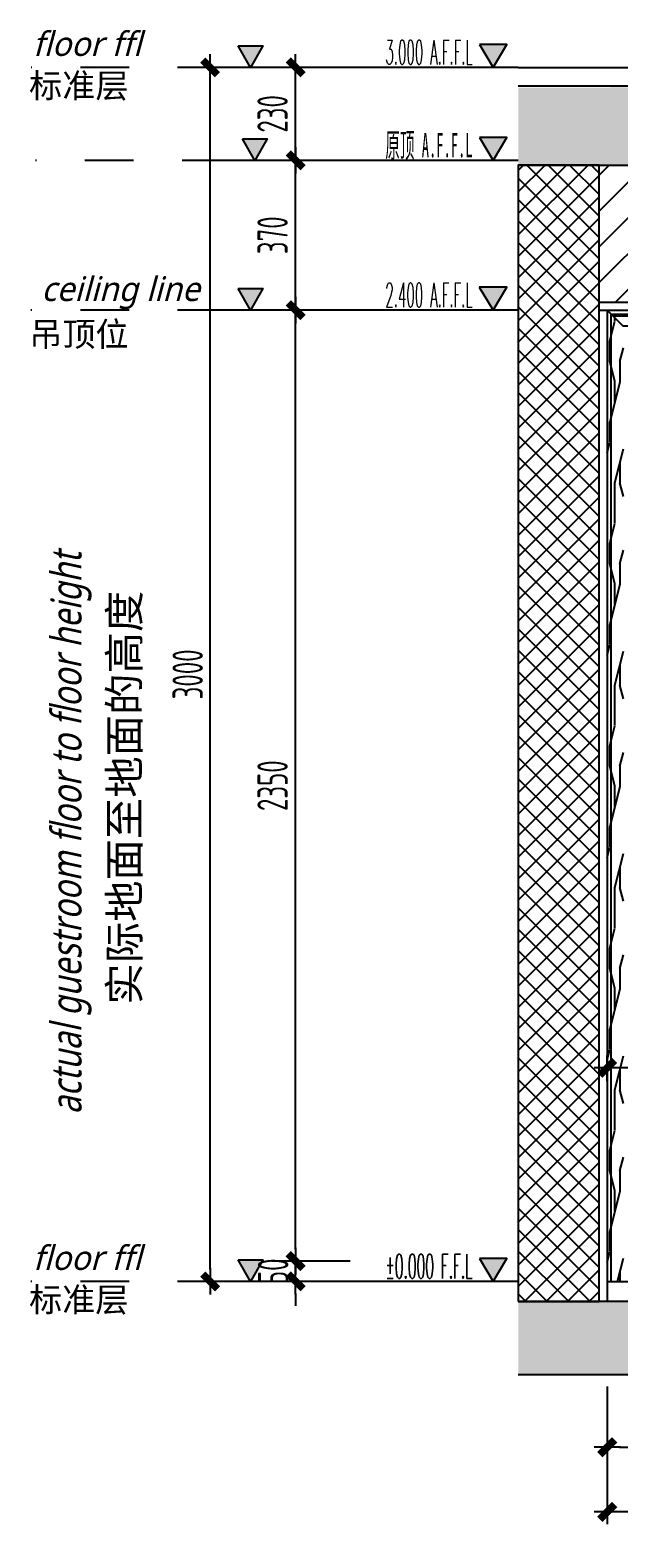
# Model space of a CAD drawing. Header units: inches. Extents: x 96003 to 270950, y -80202 to 65998.
# Drawn here: x 127746 to 129200, y 34898 to 38591 of the extents above; entities that cross this region are included whole.
import ezdxf
from ezdxf.enums import TextEntityAlignment as Align

# ---------------------------------------------------------------- set-up
doc = ezdxf.new("R2010")
doc.units = ezdxf.units.IN
doc.header["$LTSCALE"] = 10
doc.header["$MEASUREMENT"] = 0
doc.linetypes.add('M-CENTER', pattern=[1.8, 1.2, -0.2, 0.2, -0.2])
for name, color, linetype in [('01', 200, 'Continuous'), ('07', 30, 'Continuous'), ('11', 250, 'Continuous'), ('C-顶面灯具、灯带', 22, 'Continuous'), ('ED-文字说明', 50, 'Continuous'), ('ED-造型尺寸', 44, 'Continuous'), ('EL-DIM', 50, 'Continuous'), ('EL-天花轮廓线', 100, 'Continuous'), ('FC-地面造型', 136, 'Continuous'), ('FF-FINISH【完成面】', 20, 'Continuous'), ('SBEI', 1, 'Continuous')]:
    doc.layers.add(name, color=color, linetype=linetype)
doc.styles.add('-宋体', font='')
doc.styles.add('CCD_DIM', font='archs.shx', dxfattribs={"width": 0.7})
doc.styles.add('hz', font='simplex', dxfattribs={"width": 0.7, "bigfont": 'hztxt'})
doc.styles.add('LUCIDIA', font='')
doc.styles.add('RomanS', font='romans.shx', dxfattribs={"width": 0.9})
doc.styles.add('st', font='')
doc.styles.add('宋体', font='', dxfattribs={"height": 60})
doc.styles.get('-宋体').set_extended_font_data('SimSun')
doc.styles.get('LUCIDIA').set_extended_font_data('Lucida Sans', italic=True)
doc.styles.get('st').set_extended_font_data('SimSun')
doc.styles.get('宋体').set_extended_font_data('SimSun')
doc.dimstyles.new('1.30', dxfattribs={"dimscale": 30, "dimtxt": 2.5, "dimasz": 1, "dimexe": 1, "dimexo": 1.5, "dimgap": 1, "dimtad": 1, "dimdec": 0, "dimrnd": 5, "dimdsep": 46, "dimtxsty": 'CCD_DIM', "dimblk": 'CCD_Dimension_Tick', "dimcen": 1, "dimclrd": 44, "dimclre": 44, "dimclrt": 2, "dimadec": 0, "dimazin": 2, "dimtfac": 1, "dimtdec": 0, "dimtix": 1, "dimtmove": 2, "dimatfit": 3, "dimldrblk": 'CCD_Dimension_Tick', "dimfxl": 5, "dimfxlon": 1, "dimtolj": 1, "dimarcsym": 0})
doc.dimstyles.new('Matrix_30内', dxfattribs={"dimscale": 30, "dimtxt": 2.5, "dimasz": 1, "dimexe": 2, "dimexo": 1.5, "dimgap": 0.6, "dimtad": 1, "dimdec": 0, "dimrnd": 1, "dimzin": 12, "dimdsep": 46, "dimtxsty": 'CCD_DIM', "dimblk": 'CCD_Dimension_Tick', "dimcen": 0.125, "dimclrd": 44, "dimclre": 44, "dimclrt": 50, "dimadec": 0, "dimazin": 0, "dimtfac": 1, "dimtdec": 0, "dimtix": 1, "dimtmove": 2, "dimatfit": 3, "dimldrblk": 'CCD_Leader_Dot', "dimfxl": 5, "dimfxlon": 1, "dimtvp": 1, "dimtolj": 1, "dimtzin": 0, "dimarcsym": 0})

# ---------------------------------------------------------------- blocks, each defined once
blk = doc.blocks.new('*U109')
h = blk.add_hatch()
h.set_pattern_fill('ANSI37', color=250, scale=300, angle=-90)
h.set_pattern_definition([(315, (222470.742, 70619.302), (26.516504, 26.516504), []), (45, (222470.742, 70619.302), (-26.516504, 26.516504), [])])
h.paths.add_polyline_path([(144521, -74484.5), (144521, -74684.5), (147329.3, -74684.5), (147329.3, -74484.5)])
at = {"color": 5, "elevation": 0}
blk.add_lwpolyline([(144521, -74484.5), (144521, -74684.5), (147329.3, -74684.5), (147329.3, -74484.5)], close=True, dxfattribs=at)
blk = doc.blocks.new('CCD_Dimension_Tick')
at = {"color": 0, "linetype": 'ByBlock'}
for p, q in [((-1.09, 0), (0, 0)), ((0, 0), (1.09, 0))]:
    blk.add_line(p, q, dxfattribs=at)
at = {"color": 0, "linetype": 'Continuous', "const_width": 0.608}
blk.add_lwpolyline([(-0.61, -0.61), (0.61, 0.61)], dxfattribs=at)
blk = doc.blocks.new('*D822')
at = {"layer": 'Defpoints', "color": 0, "linetype": 'ByBlock', "transparency": 16777216}
for p in [(128403.1, 23991.3), (128583.1, 23991.3), (128583.1, 23941.3)]:
    blk.add_point(p, dxfattribs=at)
at = {"layer": 'EL-天花轮廓线', "color": 44, "lineweight": -2, "transparency": 16777216}
for p, q in [((128403.1, 24021.3), (128403.1, 24051.3)), ((128538.1, 23991.3), (128343.1, 23991.3)), ((128403.1, 23941.3), (128403.1, 23991.3)), ((128538.1, 23941.3), (128343.1, 23941.3)), ((128403.1, 23911.3), (128403.1, 23881.3))]:
    blk.add_line(p, q, dxfattribs=at)
at = {"layer": 'EL-天花轮廓线', "color": 44, "linetype": 'ByBlock', "lineweight": -2, "transparency": 16777216, "xscale": 30, "yscale": 30, "zscale": 30}
for p, rotation in [((128403.1, 23991.3), 270), ((128403.1, 23941.3), 90)]:
    blk.add_blockref('CCD_Dimension_Tick', p, dxfattribs=dict(at, rotation=rotation))
at = {"layer": 'EL-天花轮廓线', "color": 50, "linetype": 'ByBlock', "transparency": 16777216, "insert": (128347.6, 23966.3), "char_height": 75, "attachment_point": 5, "rotation": 90, "style": 'CCD_DIM'}
blk.add_mtext('\\A1;50', dxfattribs=at)
blk = doc.blocks.new('CCD_Leader_Dot')
at = {"color": 0, "linetype": 'ByBlock'}
blk.add_line((-5, 0), (-10, 0), dxfattribs=at)
at = {"color": 0, "linetype": 'ByBlock', "const_width": 5}
blk.add_lwpolyline([(-2.5, 0, 1), (2.5, 0, 1)], format="xyb", close=True, dxfattribs=at)
blk = doc.blocks.new('*D823')
at = {"layer": 'Defpoints', "color": 0, "linetype": 'ByBlock', "transparency": 16777216}
for p in [(128403.1, 26941.3), (128583.1, 26941.3), (128583.1, 26711.5)]:
    blk.add_point(p, dxfattribs=at)
at = {"layer": 'EL-天花轮廓线', "color": 44, "lineweight": -2, "transparency": 16777216}
for p, q in [((128538.1, 26941.3), (128343.1, 26941.3)), ((128403.1, 26741.5), (128403.1, 26911.3)), ((128538.1, 26711.5), (128343.1, 26711.5))]:
    blk.add_line(p, q, dxfattribs=at)
at = {"layer": 'EL-天花轮廓线', "color": 44, "linetype": 'ByBlock', "lineweight": -2, "transparency": 16777216, "xscale": 30, "yscale": 30, "zscale": 30}
for p, rotation in [((128403.1, 26941.3), 90), ((128403.1, 26711.5), 270)]:
    blk.add_blockref('CCD_Dimension_Tick', p, dxfattribs=dict(at, rotation=rotation))
at = {"layer": 'EL-天花轮廓线', "color": 50, "linetype": 'ByBlock', "transparency": 16777216, "insert": (128346.1, 26826.4), "char_height": 75, "attachment_point": 5, "rotation": 90, "style": 'CCD_DIM'}
blk.add_mtext('\\A1;230', dxfattribs=at)
blk = doc.blocks.new('*D824')
at = {"layer": 'Defpoints', "color": 0, "linetype": 'ByBlock', "transparency": 16777216}
for p in [(128191.8, 26941.3), (128583.1, 26941.3), (128583.1, 23941.3)]:
    blk.add_point(p, dxfattribs=at)
at = {"layer": 'EL-天花轮廓线', "color": 44, "lineweight": -2, "transparency": 16777216}
for p, q in [((128341.8, 26941.3), (128131.8, 26941.3)), ((128191.8, 23971.3), (128191.8, 26911.3)), ((128341.8, 23941.3), (128131.8, 23941.3))]:
    blk.add_line(p, q, dxfattribs=at)
at = {"layer": 'EL-天花轮廓线', "color": 44, "linetype": 'ByBlock', "lineweight": -2, "transparency": 16777216, "xscale": 30, "yscale": 30, "zscale": 30}
for p, rotation in [((128191.8, 26941.3), 90), ((128191.8, 23941.3), 270)]:
    blk.add_blockref('CCD_Dimension_Tick', p, dxfattribs=dict(at, rotation=rotation))
at = {"layer": 'EL-天花轮廓线', "color": 50, "linetype": 'ByBlock', "transparency": 16777216, "insert": (128136.3, 25441.3), "char_height": 75, "attachment_point": 5, "rotation": 90, "style": 'CCD_DIM'}
blk.add_mtext('\\A1;3000', dxfattribs=at)
blk = doc.blocks.new('ELEVATION')
blk.add_hatch(color=256).paths.add_polyline_path([(4.17, 2.47), (2.7, 0), (1.23, 2.47)])
blk.add_line((0, 0), (14.67, 0))
blk.add_lwpolyline([(4.17, 2.47), (2.7, 0), (1.23, 2.47)], close=True)
at = {"style": 'hz', "width": 0.444477}
blk.add_attdef('ELEV', text='', height=2.5, dxfattribs=at).set_placement((4.89, 0.32), (14.26, 0.32), align=Align.FIT)
blk = doc.blocks.new('A$C2E6F40A5')
blk.add_hatch(color=256).paths.add_polyline_path([(40, 69.3), (-40, 69.3), (0, 0)])
at = {"color": 0}
blk.add_lwpolyline([(40, 69.3), (-40, 69.3), (0, 0), (40, 69.3)], dxfattribs=at)
blk = doc.blocks.new('20150428.1023048')
at = {"layer": 'ED-造型尺寸', "color": 250, "linetype": 'M-CENTER', "ltscale": 2}
blk.add_line((21.19, 0, 0), (-14.89, 0, 0), dxfattribs=at)
at = {"layer": 'ED-造型尺寸', "xscale": -0.0256, "yscale": 0.0256, "zscale": 0.0256}
blk.add_blockref('A$C2E6F40A5', (3.19, 0, 0), dxfattribs=at)
blk = doc.blocks.new('*D825')
at = {"layer": 'Defpoints', "color": 0, "linetype": 'ByBlock', "transparency": 16777216}
for p in [(128403.1, 26711.5), (128583.1, 26711.5), (128583.1, 26341.3)]:
    blk.add_point(p, dxfattribs=at)
at = {"layer": 'EL-天花轮廓线', "color": 44, "lineweight": -2, "transparency": 16777216}
for p, q in [((128538.1, 26711.5), (128343.1, 26711.5)), ((128403.1, 26371.3), (128403.1, 26681.5)), ((128538.1, 26341.3), (128343.1, 26341.3))]:
    blk.add_line(p, q, dxfattribs=at)
at = {"layer": 'EL-天花轮廓线', "color": 44, "linetype": 'ByBlock', "lineweight": -2, "transparency": 16777216, "xscale": 30, "yscale": 30, "zscale": 30}
for p, rotation in [((128403.1, 26711.5), 90), ((128403.1, 26341.3), 270)]:
    blk.add_blockref('CCD_Dimension_Tick', p, dxfattribs=dict(at, rotation=rotation))
at = {"layer": 'EL-天花轮廓线', "color": 50, "linetype": 'ByBlock', "transparency": 16777216, "insert": (128346.1, 26526.4), "char_height": 75, "attachment_point": 5, "rotation": 90, "style": 'CCD_DIM'}
blk.add_mtext('\\A1;370', dxfattribs=at)
blk = doc.blocks.new('*D826')
at = {"layer": 'Defpoints', "color": 0, "linetype": 'ByBlock', "transparency": 16777216}
for p in [(128403.1, 26341.3), (128583.1, 26341.3), (128583.1, 23991.3)]:
    blk.add_point(p, dxfattribs=at)
at = {"layer": 'EL-天花轮廓线', "color": 44, "lineweight": -2, "transparency": 16777216}
for p, q in [((128538.1, 26341.3), (128343.1, 26341.3)), ((128403.1, 24021.3), (128403.1, 26311.3)), ((128538.1, 23991.3), (128343.1, 23991.3))]:
    blk.add_line(p, q, dxfattribs=at)
at = {"layer": 'EL-天花轮廓线', "color": 44, "linetype": 'ByBlock', "lineweight": -2, "transparency": 16777216, "xscale": 30, "yscale": 30, "zscale": 30}
for p, rotation in [((128403.1, 26341.3), 90), ((128403.1, 23991.3), 270)]:
    blk.add_blockref('CCD_Dimension_Tick', p, dxfattribs=dict(at, rotation=rotation))
at = {"layer": 'EL-天花轮廓线', "color": 50, "linetype": 'ByBlock', "transparency": 16777216, "insert": (128346.1, 25166.3), "char_height": 75, "attachment_point": 5, "rotation": 90, "style": 'CCD_DIM'}
blk.add_mtext('\\A1;2350', dxfattribs=at)
blk = doc.blocks.new('*D269')
at = {"layer": 'Defpoints', "color": 0, "linetype": 'ByBlock', "transparency": 16777216}
for p in [(129173.2, 35724.2), (131733.2, 35724.2), (131733.2, 35088.4)]:
    blk.add_point(p, dxfattribs=at)
at = {"layer": 'FC-地面造型', "color": 44, "linetype": 'ByBlock', "lineweight": -2, "transparency": 16777216}
for p, q in [((129173.2, 35238.4), (129173.2, 35058.4)), ((131733.2, 35238.4), (131733.2, 35058.4)), ((129203.2, 35088.4), (131703.2, 35088.4))]:
    blk.add_line(p, q, dxfattribs=at)
at = {"layer": 'FC-地面造型', "color": 44, "linetype": 'ByBlock', "lineweight": -2, "transparency": 16777216, "xscale": 30, "yscale": 30, "zscale": 30, "rotation": 180}
blk.add_blockref('CCD_Dimension_Tick', (129173.2, 35088.4), dxfattribs=at)
at = {"layer": 'FC-地面造型', "color": 44, "linetype": 'ByBlock', "lineweight": -2, "transparency": 16777216, "xscale": 30, "yscale": 30, "zscale": 30}
blk.add_blockref('CCD_Dimension_Tick', (131733.2, 35088.4), dxfattribs=at)
at = {"layer": 'FC-地面造型', "color": 2, "linetype": 'ByBlock', "transparency": 16777216, "insert": (130453.2, 35155.9), "char_height": 75, "attachment_point": 5, "style": 'CCD_DIM'}
blk.add_mtext('\\A1;2560', dxfattribs=at)
blk = doc.blocks.new('*D278')
at = {"layer": 'Defpoints', "color": 0, "linetype": 'ByBlock', "transparency": 16777216}
for p in [(129173.2, 35238.4), (139233.3, 35238.4), (129173.2, 34928.4)]:
    blk.add_point(p, dxfattribs=at)
at = {"layer": 'FC-地面造型', "color": 44, "linetype": 'ByBlock', "lineweight": -2, "transparency": 16777216}
for p, q in [((129173.2, 35078.4), (129173.2, 34898.4)), ((139233.3, 35078.4), (139233.3, 34898.4)), ((139203.3, 34928.4), (129203.2, 34928.4))]:
    blk.add_line(p, q, dxfattribs=at)
at = {"layer": 'FC-地面造型', "color": 44, "linetype": 'ByBlock', "lineweight": -2, "transparency": 16777216, "xscale": 30, "yscale": 30, "zscale": 30, "rotation": 180}
blk.add_blockref('CCD_Dimension_Tick', (129173.2, 34928.4), dxfattribs=at)
at = {"layer": 'FC-地面造型', "color": 44, "linetype": 'ByBlock', "lineweight": -2, "transparency": 16777216, "xscale": 30, "yscale": 30, "zscale": 30}
blk.add_blockref('CCD_Dimension_Tick', (139233.3, 34928.4), dxfattribs=at)
at = {"layer": 'FC-地面造型', "color": 2, "linetype": 'ByBlock', "transparency": 16777216, "insert": (134203.3, 34995.9), "char_height": 75, "attachment_point": 5, "style": 'CCD_DIM'}
blk.add_mtext('\\A1;10060', dxfattribs=at)
blk = doc.blocks.new('*D424')
at = {"layer": 'Defpoints', "color": 0, "linetype": 'ByBlock', "transparency": 16777216}
for p in [(129173.2, 36026.1), (129173.2, 35948.2), (129503.2, 35948.2)]:
    blk.add_point(p, dxfattribs=at)
at = {"layer": 'FC-地面造型', "color": 44, "linetype": 'ByBlock', "lineweight": -2, "transparency": 16777216}
for p, q in [((129173.2, 35993.2), (129173.2, 36056.1)), ((129503.2, 35993.2), (129503.2, 36056.1)), ((129473.2, 36026.1), (129203.2, 36026.1))]:
    blk.add_line(p, q, dxfattribs=at)
at = {"layer": 'FC-地面造型', "color": 44, "linetype": 'ByBlock', "lineweight": -2, "transparency": 16777216, "xscale": 30, "yscale": 30, "zscale": 30, "rotation": 180}
blk.add_blockref('CCD_Dimension_Tick', (129173.2, 36026.1), dxfattribs=at)
at = {"layer": 'FC-地面造型', "color": 44, "linetype": 'ByBlock', "lineweight": -2, "transparency": 16777216, "xscale": 30, "yscale": 30, "zscale": 30}
blk.add_blockref('CCD_Dimension_Tick', (129503.2, 36026.1), dxfattribs=at)
at = {"layer": 'FC-地面造型', "color": 2, "linetype": 'ByBlock', "transparency": 16777216, "insert": (129338.2, 36093.6), "char_height": 75, "attachment_point": 5, "style": 'CCD_DIM'}
blk.add_mtext('\\A1;330', dxfattribs=at)
blk = doc.blocks.new('5678')
at = {"layer": 'ED-文字说明'}
ref = blk.add_blockref('ELEVATION', (128953.2, 26941.3), dxfattribs=dict(at, xscale=-23.04, yscale=23.04, zscale=23.04))
ref.add_attrib('ELEV', '3.000 A.F.F.L', dxfattribs={"layer": '0', "height": 60, "style": 'RomanS', "width": 0.357941}).set_placement((128624.8, 26948.8, 0), (128840.5, 26948.8, 0), align=Align.FIT)
ref = blk.add_blockref('ELEVATION', (128953.2, 26711.5), dxfattribs=dict(at, xscale=-23.04, yscale=23.04, zscale=23.04))
ref.add_attrib('ELEV', '原顶 A.F.F.L', dxfattribs={"layer": '0', "height": 60, "style": '-宋体', "width": 0.419118}).set_placement((128624.8, 26719, 0), (128840.5, 26719, 0), align=Align.FIT)
ref = blk.add_blockref('ELEVATION', (128953.1, 26341.3), dxfattribs=dict(at, xscale=-23.04, yscale=23.04, zscale=23.04))
ref.add_attrib('ELEV', '2.400 A.F.F.L', dxfattribs={"layer": '0', "height": 60, "style": 'RomanS', "width": 0.357941}).set_placement((128624.6, 26348.8, 0), (128840.4, 26348.8, 0), align=Align.FIT)
ref = blk.add_blockref('ELEVATION', (128953.2, 23941.3), dxfattribs=dict(at, xscale=-23.04, yscale=23.04, zscale=23.04))
ref.add_attrib('ELEV', '%%p0.000 F.F.L', dxfattribs={"layer": '0', "height": 60, "style": 'RomanS', "width": 0.361366}).set_placement((128624.8, 23948.8, 0), (128840.5, 23948.8, 0), align=Align.FIT)
at = {"layer": 'ED-造型尺寸', "xscale": 30, "yscale": 30, "zscale": 30}
for p in [(128195.8, 26941.3, 0), (128206.7, 26711.5, 0), (128195.7, 26341.3, 0), (128195.7, 23941.3, 0)]:
    blk.add_blockref('20150428.1023048', p, dxfattribs=at)
at = {"layer": 'ED-文字说明'}
for s, style, p in [('ceiling line', 'LUCIDIA', (127774.5, 26363.9)), ('吊顶位', 'st', (127744.8, 26252.1))]:
    blk.add_text(s, height=60, dxfattribs=dict(at, style=style)).set_placement(p)
at = {"layer": 'ED-文字说明', "style": 'LUCIDIA', "width": 0.8}
blk.add_text('actual guestroom floor to floor height', height=75, rotation=90, dxfattribs=at).set_placement((127873.7, 24354.6))
at = {"layer": 'ED-文字说明', "style": '宋体'}
blk.add_text('实际地面至地面的高度', height=75, rotation=90, dxfattribs=at).set_placement((128017.2, 24625.1))
at = {"layer": 'EL-DIM', "color": 2}
for s, style, p in [('floor ffl ', 'LUCIDIA', (127753.6, 26969.6)), ('标准层', 'st', (127744.4, 26866.2)), ('floor ffl ', 'LUCIDIA', (127753.5, 23969.6)), ('标准层', 'st', (127744.3, 23866.2))]:
    blk.add_text(s, height=60, dxfattribs=dict(at, style=style)).set_placement(p)
at = {"layer": 'EL-天花轮廓线', "color": 136, "linetype": 'ByBlock'}
for base, p1, p2, picture, middle in [((128191.8, 26941.3), (128583.1, 23941.3), (128583.1, 26941.3), '*D824', (128136.3, 25441.3)), ((128403.1, 26941.3), (128583.1, 26711.5), (128583.1, 26941.3), '*D823', (128346.1, 26826.4)), ((128403.1, 26711.5), (128583.1, 26341.3), (128583.1, 26711.5), '*D825', (128346.1, 26526.4)), ((128403.1, 26341.3), (128583.1, 23991.3), (128583.1, 26341.3), '*D826', (128346.1, 25166.3)), ((128403.1, 23991.3), (128583.1, 23941.3), (128583.1, 23991.3), '*D822', (128347.6, 23966.3))]:
    dim = blk.add_linear_dim(base=base, p1=p1, p2=p2, angle=90, dimstyle='Matrix_30内', dxfattribs=at)
    dim.commit()
    dim.dimension.update_dxf_attribs({"geometry": picture, "text_midpoint": middle})

msp = doc.modelspace()

# ---------------------------------------------------------------- hatches: boundary and pattern name
h = msp.add_hatch(color=250)
h.dxf.hatch_style = 1
h.paths.add_polyline_path([(139358, 38256.7), (139358.6, 38451.4), (128953.2, 38448.4), (128953.2, 38256.6)])
h = msp.add_hatch()
h.set_pattern_fill('ANSI31', color=250, scale=500)
h.set_pattern_definition([(45, (2244.866, 104982.026), (-44.194174, 44.194174), [])])
h.paths.add_polyline_path([(132033.2, 38268.4), (129153.2, 38255.6), (129153.2, 37918.2), (132033.2, 37918.2)])
h = msp.add_hatch(color=250)
h.dxf.hatch_style = 1
h.paths.add_polyline_path([(139353.2, 35268.4), (139353.2, 35448.4), (128953.2, 35448.4), (128953.2, 35268.4)])
at = {"layer": '11'}
h = msp.add_hatch(dxfattribs=at)
h.set_pattern_fill('木纹面5', color=256, scale=500, style=0, pattern_type=2)
h.set_pattern_definition([(0, (-2633775.94, 432621.35), (0, 500), [100, -150, 50, -200]), (0, (-2633425.94, 432633.85), (0, 500), [100, -400]), (0, (-2633475.94, 432658.85), (0, 500), [50, -450]), (0, (-2633750.94, 432671.35), (0, 500), [25, -350, 25, -100]), (0, (-2633575.94, 432696.35), (0, 500), [100, -150, 25, -225]), (0, (-2633700.94, 432708.85), (0, 500), [75, -425]), (0, (-2633575.94, 432721.35), (0, 500), [150, -350]), (0, (-2633725.94, 432733.85), (0, 500), [100, -400]), (0, (-2633525.94, 432746.35), (0, 500), [250, -250]), (0, (-2633675.94, 432771.35), (0, 500), [50, -150, 100, -200]), (0, (-2633325.94, 432783.85), (0, 500), [100, -400]), (0, (-2633425.94, 432796.35), (0, 500), [50, -450]), (0, (-2633525.94, 432808.85), (0, 500), [50, -450]), (0, (-2633775.94, 432821.35), (0, 500), [100, -400]), (0, (-2633525.94, 432833.85), (0, 500), [100, -400]), (0, (-2633525.94, 432858.85), (0, 500), [100, -100, 100, -200]), (0, (-2633625.94, 432883.85), (0, 500), [50, -250, 100, -100]), (0, (-2633525.94, 432896.35), (0, 500), [150, -350]), (0, (-2633525.94, 432921.35), (0, 500), [100, -400]), (0, (-2633725.94, 432933.85), (0, 500), [150, -200, 50, -100]), (0, (-2633725.94, 432958.85), (0, 500), [250, -250]), (0, (-2633425.94, 432971.35), (0, 500), [50, -450]), (0, (-2633575.94, 432983.85), (0, 500), [100, -400]), (0, (-2633675.94, 432996.35), (0, 500), [50, -200, 50, -200]), (0, (-2633725.94, 433008.85), (0, 500), [50, -150, 100, -200]), (0, (-2633625.94, 433021.35), (0, 500), [50, -250, 50, -150]), (0, (-2633525.94, 433033.85), (0, 500), [150, -350]), (0, (-2633725.94, 433058.85), (0, 500), [100, -400]), (0, (-2633475.94, 433071.35), (0, 500), [50, -450]), (0, (-2633375.94, 433083.85), (0, 500), [50, -450]), (14.0362435, (-2633425.94, 432658.85), (500, -2e-08), [51.5, -2010.05276]), (14.0362435, (-2633375.94, 432771.35), (500, -2e-08), [51.5, -2010.05276]), (14.0362435, (-2633425.94, 433071.35), (500, -2e-08), [51.5, -2010.05276]), (14.0362435, (-2633575.94, 432883.85), (500, -2e-08), [51.5, -2010.05276]), (14.0362435, (-2633475.94, 432958.85), (500, -2e-08), [51.5, -2010.05276]), (14.0362435, (-2633425.94, 432921.35), (500, -2e-08), [51.5, -2010.05276]), (14.0362435, (-2633675.94, 433008.85), (500, -2e-08), [51.5, -2010.05276]), (14.0362435, (-2633475.94, 432983.85), (500, -2e-08), [51.5, -2010.05276]), (14.0362435, (-2633375.94, 432796.35), (500, -2e-08), [103, -1958.55276]), (14.0362435, (-2633425.94, 432833.85), (500, -2e-08), [103, -1958.55276]), (14.0362435, (-2633425.94, 432858.85), (500, -2e-08), [103, -1958.55276]), (165.9637565, (-2633575.94, 432696.35), (-500, -2e-08), [51.5, -103, 51.5, -1855.552763]), (165.9637565, (-2633675.94, 432771.35), (-500, -2e-08), [51.5, -2010.05276]), (165.9637565, (-2633675.94, 432996.35), (-500, -2e-08), [103, -1958.55276]), (194.0362435, (-2633425.94, 432633.85), (-500, 2e-08), [51.5, -2010.05276]), (345.9637565, (-2633325.94, 432633.85), (500, 2e-08), [51.5, -2010.05276]), (345.9637565, (-2633475.94, 432808.85), (500, 2e-08), [51.5, -2010.05276]), (345.9637565, (-2633375.94, 432896.35), (500, 2e-08), [51.5, -2010.05276]), (345.9637565, (-2633575.94, 432933.85), (500, 2e-08), [51.5, -2010.05276]), (345.9637565, (-2633625.94, 432996.35), (500, 2e-08), [51.5, -2010.05276]), (345.9637565, (-2633575.94, 433021.35), (500, 2e-08), [51.5, -2010.05276]), (345.9637565, (-2633575.94, 432933.85), (500, 2e-08), [51.5, -2010.05276]), (345.9637565, (-2633425.94, 433008.85), (500, 2e-08), [206, -1855.55276]), (345.9637565, (-2633725.94, 432671.35), (500, 2e-08), [206, -1855.55276]), (345.9637565, (-2633675.94, 432708.85), (500, 2e-08), [206, -1855.55276]), (345.9637565, (-2633625.94, 432733.85), (500, 2e-08), [51.5, -103, 103, -1804.052763]), (345.9637565, (-2633625.94, 432771.35), (500, 2e-08), [103, -103, 103, -1752.552763]), (345.9637565, (-2633675.94, 432821.35), (500, 2e-08), [206, -1855.55276]), (345.9637565, (-2633725.94, 432858.85), (500, 2e-08), [206, -1855.55276]), (345.9637565, (-2633725.94, 432883.85), (500, 2e-08), [206, -1855.55276]), (345.9637565, (-2633375.94, 433033.85), (500, 2e-08), [51.5, -2010.05276]), (345.9637675, (-2633325.94, 433083.85), (500, 9.6e-05), [103, -1958.55276]), (345.9637675, (-2633625.94, 433058.85), (500, 9.6e-05), [103, -1958.55276]), (345.9637575, (-2633675.94, 432621.35), (500, 9e-06), [206, -1855.55276]), (345.9637575, (-2633375.94, 432971.35), (500, 9e-06), [154.5, -1907.05276]), (345.9637575, (-2633325.94, 432933.85), (500, 9e-06), [309, -1752.55276])])
h.paths.add_polyline_path([(129173.2, 37898.2), (129213.2, 37858.2), (131693.2, 37858.2), (131733.2, 37898.2)])
h = msp.add_hatch(dxfattribs=at)
h.set_pattern_fill('木纹面5', color=256, scale=500, angle=90, style=0, pattern_type=2)
h.set_pattern_definition([(90, (-2632920.57, 432621.35), (-500, 3e-14), [100, -150, 50, -200]), (90, (-2632933.07, 432971.35), (-500, 3e-14), [100, -400]), (90, (-2632958.07, 432921.35), (-500, 3e-14), [50, -450]), (90, (-2632970.57, 432646.35), (-500, 3e-14), [25, -350, 25, -100]), (90, (-2632995.57, 432821.35), (-500, 3e-14), [100, -150, 25, -225]), (90, (-2633008.07, 432696.35), (-500, 3e-14), [75, -425]), (90, (-2633020.57, 432821.35), (-500, 3e-14), [150, -350]), (90, (-2633033.07, 432671.35), (-500, 3e-14), [100, -400]), (90, (-2633045.57, 432871.35), (-500, 3e-14), [250, -250]), (90, (-2633070.57, 432721.35), (-500, 3e-14), [50, -150, 100, -200]), (90, (-2633083.07, 433071.35), (-500, 3e-14), [100, -400]), (90, (-2633095.57, 432971.35), (-500, 3e-14), [50, -450]), (90, (-2633108.07, 432871.35), (-500, 3e-14), [50, -450]), (90, (-2633120.57, 432621.35), (-500, 3e-14), [100, -400]), (90, (-2633133.07, 432871.35), (-500, 3e-14), [100, -400]), (90, (-2633158.07, 432871.35), (-500, 3e-14), [100, -100, 100, -200]), (90, (-2633183.07, 432771.35), (-500, 3e-14), [50, -250, 100, -100]), (90, (-2633195.57, 432871.35), (-500, 3e-14), [150, -350]), (90, (-2633220.57, 432871.35), (-500, 3e-14), [100, -400]), (90, (-2633233.07, 432671.35), (-500, 3e-14), [150, -200, 50, -100]), (90, (-2633258.07, 432671.35), (-500, 3e-14), [250, -250]), (90, (-2633270.57, 432971.35), (-500, 3e-14), [50, -450]), (90, (-2633283.07, 432821.35), (-500, 3e-14), [100, -400]), (90, (-2633295.57, 432721.35), (-500, 3e-14), [50, -200, 50, -200]), (90, (-2633308.07, 432671.35), (-500, 3e-14), [50, -150, 100, -200]), (90, (-2633320.57, 432771.35), (-500, 3e-14), [50, -250, 50, -150]), (90, (-2633333.07, 432871.35), (-500, 3e-14), [150, -350]), (90, (-2633358.07, 432671.35), (-500, 3e-14), [100, -400]), (90, (-2633370.57, 432921.35), (-500, 3e-14), [50, -450]), (90, (-2633383.07, 433021.35), (-500, 3e-14), [50, -450]), (104.0362435, (-2632958.07, 432971.35), (2e-08, 500), [51.5, -2010.05276]), (104.0362435, (-2633070.57, 433021.35), (2e-08, 500), [51.5, -2010.05276]), (104.0362435, (-2633370.57, 432971.35), (2e-08, 500), [51.5, -2010.05276]), (104.0362435, (-2633183.07, 432821.35), (2e-08, 500), [51.5, -2010.05276]), (104.0362435, (-2633258.07, 432921.35), (2e-08, 500), [51.5, -2010.05276]), (104.0362435, (-2633220.57, 432971.35), (2e-08, 500), [51.5, -2010.05276]), (104.0362435, (-2633308.07, 432721.35), (2e-08, 500), [51.5, -2010.05276]), (104.0362435, (-2633283.07, 432921.35), (2e-08, 500), [51.5, -2010.05276]), (104.0362435, (-2633095.57, 433021.35), (2e-08, 500), [103, -1958.55276]), (104.0362435, (-2633133.07, 432971.35), (2e-08, 500), [103, -1958.55276]), (104.0362435, (-2633158.07, 432971.35), (2e-08, 500), [103, -1958.55276]), (255.9637565, (-2632995.57, 432821.35), (2e-08, -500), [51.5, -103, 51.5, -1855.552763]), (255.9637565, (-2633070.57, 432721.35), (2e-08, -500), [51.5, -2010.05276]), (255.9637565, (-2633295.57, 432721.35), (2e-08, -500), [103, -1958.55276]), (284.0362435, (-2632933.07, 432971.35), (-2e-08, -500), [51.5, -2010.05276]), (75.9637565, (-2632933.07, 433071.35), (-2e-08, 500), [51.5, -2010.05276]), (75.9637565, (-2633108.07, 432921.35), (-2e-08, 500), [51.5, -2010.05276]), (75.9637565, (-2633195.57, 433021.35), (-2e-08, 500), [51.5, -2010.05276]), (75.9637565, (-2633233.07, 432821.35), (-2e-08, 500), [51.5, -2010.05276]), (75.9637565, (-2633295.57, 432771.35), (-2e-08, 500), [51.5, -2010.05276]), (75.9637565, (-2633320.57, 432821.35), (-2e-08, 500), [51.5, -2010.05276]), (75.9637565, (-2633233.07, 432821.35), (-2e-08, 500), [51.5, -2010.05276]), (75.9637565, (-2633308.07, 432971.35), (-2e-08, 500), [206, -1855.55276]), (75.9637565, (-2632970.57, 432671.35), (-2e-08, 500), [206, -1855.55276]), (75.9637565, (-2633008.07, 432721.35), (-2e-08, 500), [206, -1855.55276]), (75.9637565, (-2633033.07, 432771.35), (-2e-08, 500), [51.5, -103, 103, -1804.052763]), (75.9637565, (-2633070.57, 432771.35), (-2e-08, 500), [103, -103, 103, -1752.552763]), (75.9637565, (-2633120.57, 432721.35), (-2e-08, 500), [206, -1855.55276]), (75.9637565, (-2633158.07, 432671.35), (-2e-08, 500), [206, -1855.55276]), (75.9637565, (-2633183.07, 432671.35), (-2e-08, 500), [206, -1855.55276]), (75.9637565, (-2633333.07, 433021.35), (-2e-08, 500), [51.5, -2010.05276]), (75.9637675, (-2633383.07, 433071.35), (-9.6e-05, 500), [103, -1958.55276]), (75.9637675, (-2633358.07, 432771.35), (-9.6e-05, 500), [103, -1958.55276]), (75.9637575, (-2632920.57, 432721.35), (-9e-06, 500), [206, -1855.55276]), (75.9637575, (-2633270.57, 433021.35), (-9e-06, 500), [154.5, -1907.05276]), (75.9637575, (-2633233.07, 433071.35), (-9e-06, 500), [309, -1752.55276])])
h.paths.add_polyline_path([(129213.2, 37858.2), (129173.2, 37898.2), (129173.2, 35498.2), (129213.2, 35498.2)])

# ---------------------------------------------------------------- linework, layer by layer
at = {"color": 5}
for p, q in [((128953.2, 38498.2), (139353.2, 38498.2)), ((129173.2, 35498.2), (139233.3, 35498.2))]:
    msp.add_line(p, q, dxfattribs=at)
at = {"layer": '01'}
for points in [[(128953.2, 38256.7), (139358, 38256.7), (139358, 38451.4), (128953.2, 38451.4)], [(128953.2, 35268.4), (139353.2, 35268.4), (139353.2, 35448.4), (128953.2, 35448.4)], [(128953.2, 35268.4), (139353.2, 35268.4), (139353.2, 35448.4), (128953.2, 35448.4)]]:
    msp.add_lwpolyline(points, dxfattribs=at)
at = {"layer": '07', "ltscale": 0.005}
msp.add_line((129213.2, 37858.2, 0), (129173.2, 37898.2, 0), dxfattribs=at)
msp.add_lwpolyline([(129183.2, 35498.2), (129183.2, 37888.2), (131723.2, 37888.2), (131723.2, 35498.2)], dxfattribs=at)
at = {"layer": 'FF-FINISH【完成面】', "linetype": 'ByBlock'}
msp.add_line((129173.2, 37898.2, 0), (129173.2, 35448.4), dxfattribs=at)
at = {"layer": 'SBEI', "color": 3}
msp.add_lwpolyline([(129153.2, 37898.2), (132113.2, 37898.2), (132113.2, 37898.2), (132123.2, 37898.2), (132123.2, 37898.2), (132163.2, 37898.2), (132163.2, 37908.2), (132173.2, 37908.2), (132173.2, 37958.2), (132153.2, 37958.2), (132153.2, 37918.2), (132053.2, 37918.2), (132053.2, 38268.4)], dxfattribs=at)
at = {"layer": 'SBEI', "color": 136}
msp.add_lwpolyline([(129153.2, 37918.2), (132033.2, 37918.2), (132033.2, 38268.4)], dxfattribs=at)

# ---------------------------------------------------------------- block references
at = {"layer": 'C-顶面灯具、灯带', "color": 8, "linetype": 'ByBlock', "rotation": 90}
msp.add_blockref('*U109', (54468.7, -109072.5, 0), dxfattribs=at)
at = {"layer": 'FC-地面造型', "linetype": 'ByBlock'}
msp.add_blockref('5678', (0, 11556.9), dxfattribs=at)

# ---------------------------------------------------------------- dimensions: what is measured, and where the dimension line sits
at = {"layer": 'FC-地面造型', "color": 138, "linetype": 'ByBlock'}
for base, p1, p2, picture, middle in [((129173.2, 36026.1), (129503.2, 35948.2), (129173.2, 35948.2), '*D424', (129338.2, 36093.6)), ((131733.2, 35088.4), (129173.2, 35724.2), (131733.2, 35724.2), '*D269', (130453.2, 35155.9)), ((129173.2, 34928.4), (139233.3, 35238.4), (129173.2, 35238.4), '*D278', (134203.3, 34995.9))]:
    dim = msp.add_linear_dim(base=base, p1=p1, p2=p2, dimstyle='1.30', dxfattribs=at)
    dim.commit()
    dim.dimension.update_dxf_attribs({"geometry": picture, "text_midpoint": middle})

doc.saveas('drawing.dxf')
